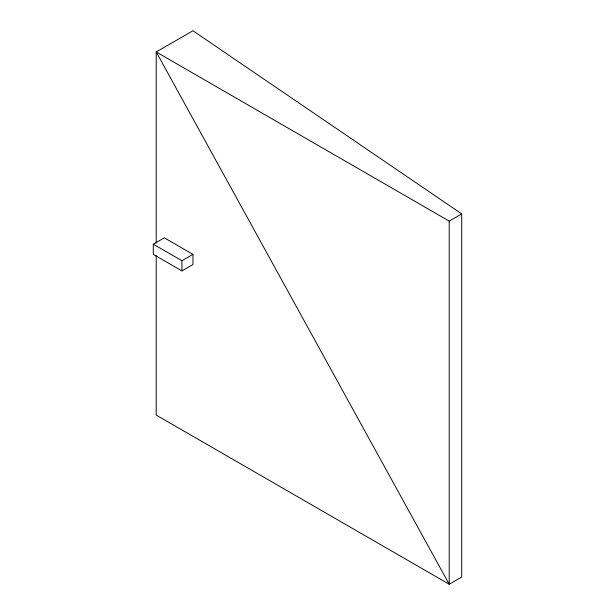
<?xml version="1.0" encoding="UTF-8"?>
<svg xmlns="http://www.w3.org/2000/svg" width="615" height="615" viewBox="0 0 615 615"><rect width="100%" height="100%" fill="white"/><g stroke="black" fill="none" stroke-linecap="round" stroke-linejoin="round"><path stroke-width="0.92" d="M153.296 244.193L164.313 237.828L192.956 254.364L192.956 264.542L181.94 270.9L153.296 254.364L153.296 244.193L181.94 260.729L192.956 254.364M461.704 213.905L461.704 577.039L449.211 584.25L156.21 51.952L449.211 221.116L461.704 213.905L192.933 30.75L156.21 51.952L156.21 243.125M449.211 221.116L449.211 584.25L156.21 415.087L156.21 255.617M181.94 260.729L181.94 270.9"/></g></svg>
